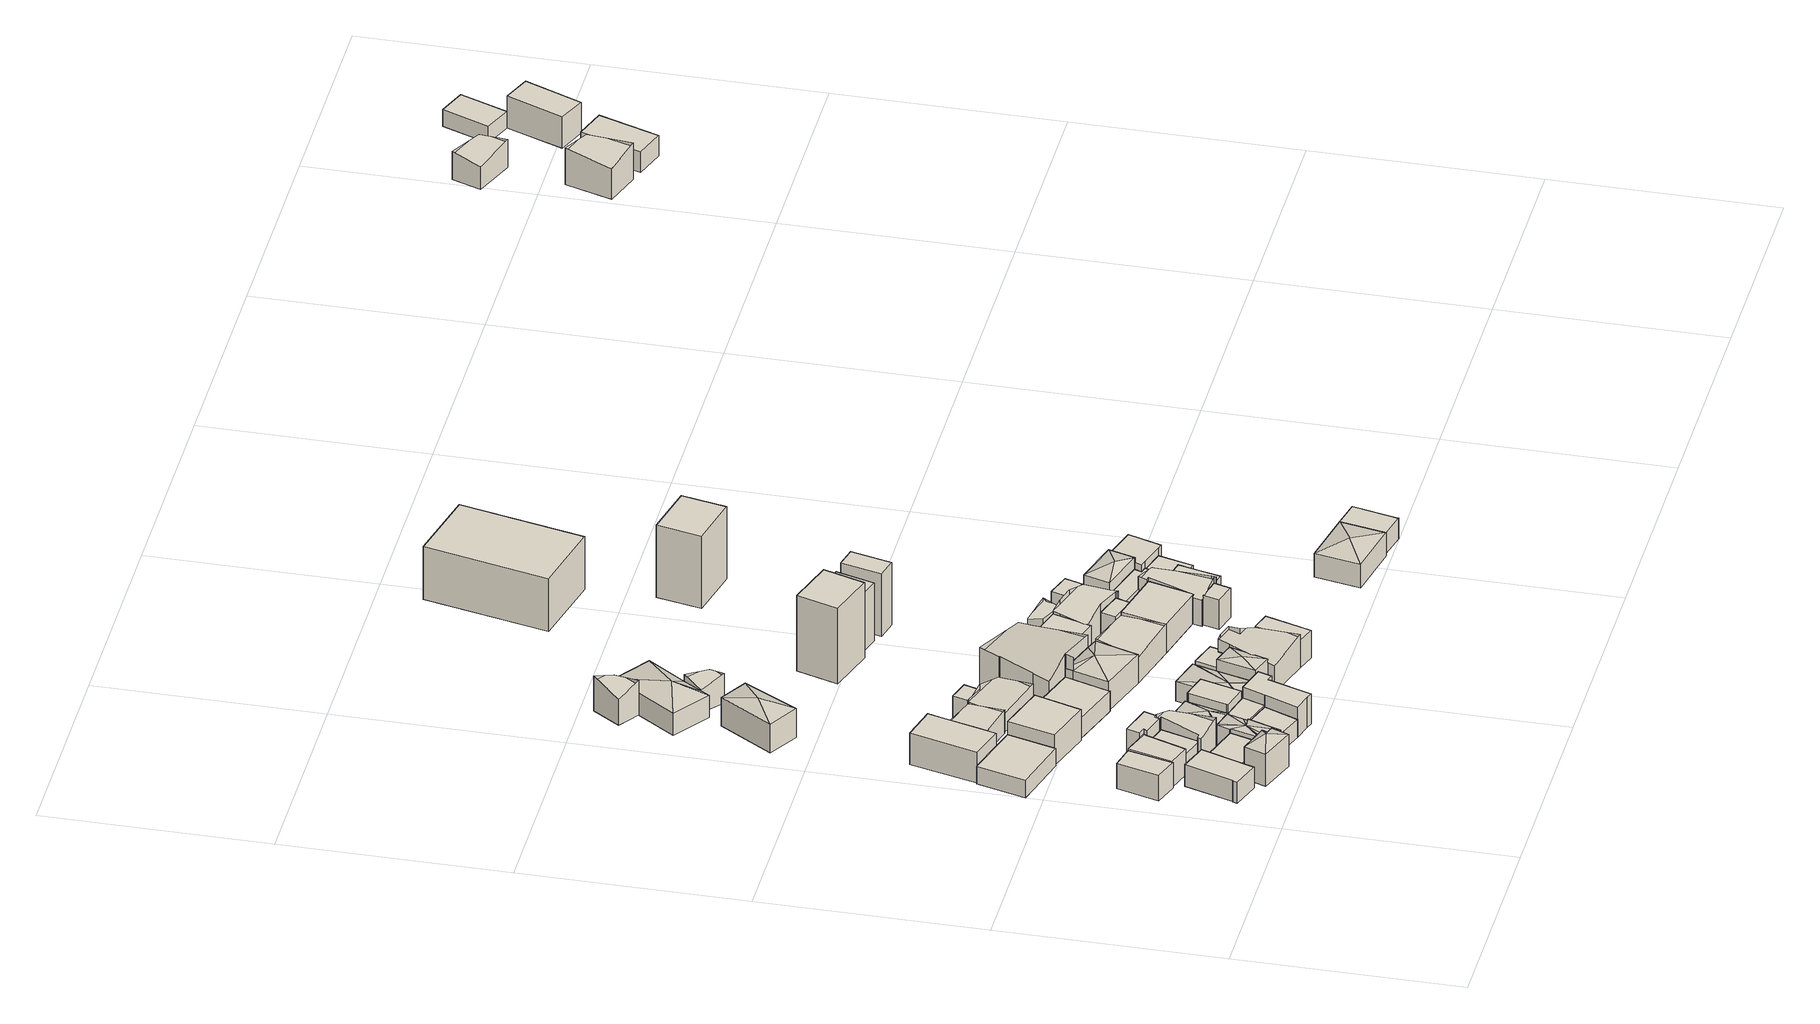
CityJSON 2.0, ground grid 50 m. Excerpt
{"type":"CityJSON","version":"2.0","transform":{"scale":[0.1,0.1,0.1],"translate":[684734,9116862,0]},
"CityObjects":{
"building1":{"type":"Building","attributes":{"Building Type":"Residential","Roof Shape":"shed","Roof Material":"Concrete Aluminum Tile","Roof Material Code":"2","Roof Direction":"northwest","Building Height":5.06,"Roof Slope":12.2,"Footprint Area":83.99,"Solar PV Capacity Low":10.52,"Solar PV Capacity High":13.81,"Solar Annual Energy Low":15164,"Solar Annual Energy High":19985,"Suitable PV Area":62.78},"geometry":[{"type":"MultiSurface","lod":"2.2","boundaries":[[[0,1,2,3,4,5,6,7]],[[7,6,8,9]],[[6,5,10,8]],[[5,4,11,10]],[[4,3,12,11]],[[3,2,13,12]],[[2,1,14,13]],[[1,0,15,14]],[[0,7,9,15]],[[9,8,10,11,12,13,14,15]]]}]},
"building2":{"type":"Building","attributes":{"Building Type":"Residential","Roof Shape":"flat","Roof Material":"Concrete Aluminum Tile","Roof Material Code":"2","Roof Direction":"northwest","Building Height":6.24,"Roof Slope":5,"Footprint Area":55.38,"Solar PV Capacity Low":6.93,"Solar PV Capacity High":9.11,"Solar Annual Energy Low":9998,"Solar Annual Energy High":13176,"Suitable PV Area":41.39},"geometry":[{"type":"MultiSurface","lod":"2.2","boundaries":[[[16,17,18,19,20]],[[20,19,21,22]],[[19,18,23,21]],[[18,17,24,23]],[[17,16,25,24]],[[16,20,22,25]],[[22,21,23,24,25]]]}]},
"building3":{"type":"Building","attributes":{"Building Type":"Residential","Roof Shape":"hip","Roof Material":"Concrete Glazed Tile","Roof Material Code":"1","Roof Direction":"northwest","Building Height":7.81,"Roof Slope":25.2,"Footprint Area":46.07,"Solar PV Capacity Low":5.77,"Solar PV Capacity High":7.58,"Solar Annual Energy Low":8318,"Solar Annual Energy High":10962,"Suitable PV Area":34.44},"geometry":[{"type":"MultiSurface","lod":"2.2","boundaries":[[[26,27,28,29,30,31,32]],[[32,31,33,34]],[[31,30,35,33]],[[30,29,36,35]],[[29,28,37,36]],[[28,27,38,37]],[[27,26,39,38]],[[26,32,34,39]],[[34,33,40]],[[33,35,40]],[[35,36,40]],[[36,37,40]],[[37,38,40]],[[38,39,40]],[[39,34,40]]]}]},
"building4":{"type":"Building","attributes":{"Building Type":"Residential","Roof Shape":"shed","Roof Material":"Concrete Aluminum Tile","Roof Material Code":"2","Roof Direction":"northwest","Building Height":6.31,"Roof Slope":18.6,"Footprint Area":60.01,"Solar PV Capacity Low":7.51,"Solar PV Capacity High":9.87,"Solar Annual Energy Low":10834,"Solar Annual Energy High":14278,"Suitable PV Area":44.86},"geometry":[{"type":"MultiSurface","lod":"2.2","boundaries":[[[41,17,16,42,43,44,45]],[[45,44,46,47]],[[44,43,48,46]],[[43,42,49,48]],[[42,16,50,49]],[[16,17,51,50]],[[17,41,52,51]],[[41,45,47,52]],[[47,46,48,49,50,51,52]]]}]},
"building5":{"type":"Building","attributes":{"Building Type":"Residential","Roof Shape":"shed","Roof Material":"Concrete Glazed Tile","Roof Material Code":"1","Roof Direction":"northwest","Building Height":4.26,"Roof Slope":12.5,"Footprint Area":72.84,"Solar PV Capacity Low":9.12,"Solar PV Capacity High":11.98,"Solar Annual Energy Low":13151,"Solar Annual Energy High":17332,"Suitable PV Area":54.45},"geometry":[{"type":"MultiSurface","lod":"2.2","boundaries":[[[53,6,5,30,29,28,54,55,56]],[[56,55,57,58]],[[55,54,59,57]],[[54,28,60,59]],[[28,29,61,60]],[[29,30,62,61]],[[30,5,63,62]],[[5,6,64,63]],[[6,53,65,64]],[[53,56,58,65]],[[58,57,59,60,61,62,63,64,65]]]}]},
"building6":{"type":"Building","attributes":{"Building Type":"Residential","Roof Shape":"flat","Roof Material":"Concrete Glazed Tile","Roof Material Code":"1","Roof Direction":"northwest","Building Height":4.34,"Roof Slope":11.2,"Footprint Area":152.36,"Solar PV Capacity Low":19.08,"Solar PV Capacity High":25.05,"Solar Annual Energy Low":27507,"Solar Annual Energy High":36252,"Suitable PV Area":113.89},"geometry":[{"type":"MultiSurface","lod":"2.2","boundaries":[[[66,67,68,69,70,71,72]],[[72,71,73,74]],[[71,70,75,73]],[[70,69,76,75]],[[69,68,77,76]],[[68,67,78,77]],[[67,66,79,78]],[[66,72,74,79]],[[74,73,75,76,77,78,79]]]}]},
"building7":{"type":"Building","attributes":{"Building Type":"Residential","Roof Shape":"flat","Roof Material":"Concrete Aluminum Tile","Roof Material Code":"2","Roof Direction":"northwest","Building Height":4.61,"Roof Slope":5.8,"Footprint Area":54.02,"Solar PV Capacity Low":6.76,"Solar PV Capacity High":8.88,"Solar Annual Energy Low":9752,"Solar Annual Energy High":12853,"Suitable PV Area":40.38},"geometry":[{"type":"MultiSurface","lod":"2.2","boundaries":[[[80,44,43,81,82,83]],[[83,82,84,85]],[[82,81,86,84]],[[81,43,87,86]],[[43,44,88,87]],[[44,80,89,88]],[[80,83,85,89]],[[85,84,86,87,88,89]]]}]},
"building8":{"type":"Building","attributes":{"Building Type":"Residential","Roof Shape":"shed","Roof Material":"Concrete Glazed Tile","Roof Material Code":"1","Roof Direction":"northwest","Building Height":7.44,"Roof Slope":14.6,"Footprint Area":128.84,"Solar PV Capacity Low":16.13,"Solar PV Capacity High":21.19,"Solar Annual Energy Low":23261,"Solar Annual Energy High":30656,"Suitable PV Area":96.31},"geometry":[{"type":"MultiSurface","lod":"2.2","boundaries":[[[90,71,70,91,92,93]],[[93,92,94,95]],[[92,91,96,94]],[[91,70,97,96]],[[70,71,98,97]],[[71,90,99,98]],[[90,93,95,99]],[[95,94,96,97,98,99]]]}]},
"building9":{"type":"Building","attributes":{"Building Type":"Residential","Roof Shape":"shed","Roof Material":"Concrete Glazed Tile","Roof Material Code":"1","Roof Direction":"northwest","Building Height":7.72,"Roof Slope":12.5,"Footprint Area":27.36,"Solar PV Capacity Low":3.43,"Solar PV Capacity High":4.5,"Solar Annual Energy Low":4940,"Solar Annual Energy High":6511,"Suitable PV Area":20.45},"geometry":[{"type":"MultiSurface","lod":"2.2","boundaries":[[[100,41,45,44,80,101,102,103]],[[103,102,104,105]],[[102,101,106,104]],[[101,80,107,106]],[[80,44,108,107]],[[44,45,109,108]],[[45,41,110,109]],[[41,100,111,110]],[[100,103,105,111]],[[105,104,106,107,108,109,110,111]]]}]},
"building10":{"type":"Building","attributes":{"Building Type":"Residential","Roof Shape":"hip","Roof Material":"Concrete Aluminum Tile","Roof Material Code":"2","Roof Direction":"northwest","Building Height":5.38,"Roof Slope":22.2,"Footprint Area":60.07,"Solar PV Capacity Low":7.52,"Solar PV Capacity High":9.88,"Solar Annual Energy Low":10846,"Solar Annual Energy High":14294,"Suitable PV Area":44.9},"geometry":[{"type":"MultiSurface","lod":"2.2","boundaries":[[[53,55,54,28,27,26,112,113,114,115,116,117,118]],[[118,117,119,120]],[[117,116,121,119]],[[116,115,122,121]],[[115,114,123,122]],[[114,113,124,123]],[[113,112,125,124]],[[112,26,126,125]],[[26,27,127,126]],[[27,28,128,127]],[[28,54,129,128]],[[54,55,130,129]],[[55,53,131,130]],[[53,118,120,131]],[[120,119,132]],[[119,121,132]],[[121,122,132]],[[122,123,132]],[[123,124,132]],[[124,125,132]],[[125,126,132]],[[126,127,132]],[[127,128,132]],[[128,129,132]],[[129,130,132]],[[130,131,132]],[[131,120,132]]]}]},
"building11":{"type":"Building","attributes":{"Building Type":"Residential","Roof Shape":"gable","Roof Material":"Concrete Aluminum Tile","Roof Material Code":"2","Roof Direction":"northwest","Building Height":5.77,"Roof Slope":32.2,"Footprint Area":61.42,"Solar PV Capacity Low":7.69,"Solar PV Capacity High":10.1,"Solar Annual Energy Low":11089,"Solar Annual Energy High":14614,"Suitable PV Area":45.91},"geometry":[{"type":"MultiSurface","lod":"2.2","boundaries":[[[102,101,80,83,82,81,133,134,135,136,137]],[[137,136,138,139]],[[136,135,140,138]],[[135,134,141,140]],[[134,133,142,141]],[[133,81,143,142]],[[81,82,144,143]],[[82,83,145,144]],[[83,80,146,145]],[[80,101,147,146]],[[101,102,148,147]],[[102,137,139,148]],[[139,138,140,141,142,143,144,145,146,147,148]]]}]},
"building12":{"type":"Building","attributes":{"Building Type":"Residential","Roof Shape":"shed","Roof Material":"Concrete Glazed Tile","Roof Material Code":"1","Roof Direction":"northwest","Building Height":4.36,"Roof Slope":17.7,"Footprint Area":51.79,"Solar PV Capacity Low":6.49,"Solar PV Capacity High":8.52,"Solar Annual Energy Low":9351,"Solar Annual Energy High":12324,"Suitable PV Area":38.72},"geometry":[{"type":"MultiSurface","lod":"2.2","boundaries":[[[149,150,151,113,112]],[[112,113,152,153]],[[113,151,154,152]],[[151,150,155,154]],[[150,149,156,155]],[[149,112,153,156]],[[153,152,154,155,156]]]}]},
"building13":{"type":"Building","attributes":{"Building Type":"Residential","Roof Shape":"flat","Roof Material":"Concrete Glazed Tile","Roof Material Code":"1","Roof Direction":"northwest","Building Height":7.51,"Roof Slope":6.4,"Footprint Area":122.56,"Solar PV Capacity Low":15.35,"Solar PV Capacity High":20.16,"Solar Annual Energy Low":22128,"Solar Annual Energy High":29162,"Suitable PV Area":91.61},"geometry":[{"type":"MultiSurface","lod":"2.2","boundaries":[[[69,68,157,158,159]],[[159,158,160,161]],[[158,157,162,160]],[[157,68,163,162]],[[68,69,164,163]],[[69,159,161,164]],[[161,160,162,163,164]]]}]},
"building14":{"type":"Building","attributes":{"Building Type":"Residential","Roof Shape":"hip","Roof Material":"Concrete Aluminum Tile","Roof Material Code":"2","Roof Direction":"northwest","Building Height":5.07,"Roof Slope":24.1,"Footprint Area":58.63,"Solar PV Capacity Low":7.34,"Solar PV Capacity High":9.64,"Solar Annual Energy Low":10586,"Solar Annual Energy High":13951,"Suitable PV Area":43.83},"geometry":[{"type":"MultiSurface","lod":"2.2","boundaries":[[[136,135,118,117,116,165,166,167,168,169,170]],[[170,169,171,172]],[[169,168,173,171]],[[168,167,174,173]],[[167,166,175,174]],[[166,165,176,175]],[[165,116,177,176]],[[116,117,178,177]],[[117,118,179,178]],[[118,135,180,179]],[[135,136,181,180]],[[136,170,172,181]],[[172,171,182]],[[171,173,182]],[[173,174,182]],[[174,175,182]],[[175,176,182]],[[176,177,182]],[[177,178,182]],[[178,179,182]],[[179,180,182]],[[180,181,182]],[[181,172,182]]]}]},
"building15":{"type":"Building","attributes":{"Building Type":"Residential","Roof Shape":"shed","Roof Material":"Concrete Glazed Tile","Roof Material Code":"1","Roof Direction":"northwest","Building Height":4.87,"Roof Slope":13.3,"Footprint Area":36.98,"Solar PV Capacity Low":4.63,"Solar PV Capacity High":6.08,"Solar Annual Energy Low":6676,"Solar Annual Energy High":8798,"Suitable PV Area":27.64},"geometry":[{"type":"MultiSurface","lod":"2.2","boundaries":[[[183,184,185,166,165,116,115,114,113,186,151,187]],[[187,151,188,189]],[[151,186,190,188]],[[186,113,191,190]],[[113,114,192,191]],[[114,115,193,192]],[[115,116,194,193]],[[116,165,195,194]],[[165,166,196,195]],[[166,185,197,196]],[[185,184,198,197]],[[184,183,199,198]],[[183,187,189,199]],[[189,188,190,191,192,193,194,195,196,197,198,199]]]}]},
"building16":{"type":"Building","attributes":{"Building Type":"Residential","Roof Shape":"gable","Roof Material":"Concrete Glazed Tile","Roof Material Code":"1","Roof Direction":"northwest","Building Height":4.76,"Roof Slope":29.7,"Footprint Area":90.37,"Solar PV Capacity Low":11.32,"Solar PV Capacity High":14.86,"Solar Annual Energy Low":16316,"Solar Annual Energy High":21503,"Suitable PV Area":67.55},"geometry":[{"type":"MultiSurface","lod":"2.2","boundaries":[[[200,92,91,201,202,203]],[[203,202,204,205]],[[202,201,206,204]],[[201,91,207,206]],[[91,92,208,207]],[[92,200,209,208]],[[200,203,205,209]],[[205,204,206,207,208,209]]]}]},
"building17":{"type":"Building","attributes":{"Building Type":"Residential","Roof Shape":"shed","Roof Material":"Concrete Glazed Tile","Roof Material Code":"1","Roof Direction":"northwest","Building Height":7.34,"Roof Slope":14.5,"Footprint Area":77.55,"Solar PV Capacity Low":9.71,"Solar PV Capacity High":12.75,"Solar Annual Energy Low":14001,"Solar Annual Energy High":18452,"Suitable PV Area":57.97},"geometry":[{"type":"MultiSurface","lod":"2.2","boundaries":[[[210,183,187,151,150,211,212,213,214]],[[214,213,215,216]],[[213,212,217,215]],[[212,211,218,217]],[[211,150,219,218]],[[150,151,220,219]],[[151,187,221,220]],[[187,183,222,221]],[[183,210,223,222]],[[210,214,216,223]],[[216,215,217,218,219,220,221,222,223]]]}]},
"building18":{"type":"Building","attributes":{"Building Type":"Residential","Roof Shape":"shed","Roof Material":"Concrete Aluminum Tile","Roof Material Code":"2","Roof Direction":"northwest","Building Height":7.1,"Roof Slope":10.1,"Footprint Area":55.68,"Solar PV Capacity Low":6.97,"Solar PV Capacity High":9.16,"Solar Annual Energy Low":10053,"Solar Annual Energy High":13249,"Suitable PV Area":41.62},"geometry":[{"type":"MultiSurface","lod":"2.2","boundaries":[[[169,168,167,166,185,224]],[[224,185,225,226]],[[185,166,227,225]],[[166,167,228,227]],[[167,168,229,228]],[[168,169,230,229]],[[169,224,226,230]],[[226,225,227,228,229,230]]]}]},
"building19":{"type":"Building","attributes":{"Building Type":"Residential","Roof Shape":"hip","Roof Material":"Concrete Glazed Tile","Roof Material Code":"1","Roof Direction":"northwest","Building Height":6.97,"Roof Slope":26.7,"Footprint Area":107.83,"Solar PV Capacity Low":13.5,"Solar PV Capacity High":17.73,"Solar Annual Energy Low":19469,"Solar Annual Energy High":25658,"Suitable PV Area":80.61},"geometry":[{"type":"MultiSurface","lod":"2.2","boundaries":[[[231,232,233,234]],[[234,233,235,236]],[[233,232,237,235]],[[232,231,238,237]],[[231,234,236,238]],[[236,235,239]],[[235,237,239]],[[237,238,239]],[[238,236,239]]]}]},
"building20":{"type":"Building","attributes":{"Building Type":"Residential","Roof Shape":"flat","Roof Material":"Concrete Glazed Tile","Roof Material Code":"1","Roof Direction":"northwest","Building Height":4.9,"Roof Slope":14,"Footprint Area":130.88,"Solar PV Capacity Low":16.39,"Solar PV Capacity High":21.52,"Solar Annual Energy Low":23629,"Solar Annual Energy High":31141,"Suitable PV Area":97.83},"geometry":[{"type":"MultiSurface","lod":"2.2","boundaries":[[[240,159,158,241,242,243,244]],[[244,243,245,246]],[[243,242,247,245]],[[242,241,248,247]],[[241,158,249,248]],[[158,159,250,249]],[[159,240,251,250]],[[240,244,246,251]],[[246,245,247,248,249,250,251]]]}]},
"building21":{"type":"Building","attributes":{"Building Type":"Residential","Roof Shape":"flat","Roof Material":"Concrete Glazed Tile","Roof Material Code":"1","Roof Direction":"northwest","Building Height":5.75,"Roof Slope":5.5,"Footprint Area":17.28,"Solar PV Capacity Low":2.16,"Solar PV Capacity High":2.84,"Solar Annual Energy Low":3119,"Solar Annual Energy High":4111,"Suitable PV Area":12.92},"geometry":[{"type":"MultiSurface","lod":"2.2","boundaries":[[[252,200,203,253,254]],[[254,253,255,256]],[[253,203,257,255]],[[203,200,258,257]],[[200,252,259,258]],[[252,254,256,259]],[[256,255,257,258,259]]]}]},
"building22":{"type":"Building","attributes":{"Building Type":"Residential","Roof Shape":"gable","Roof Material":"Concrete Glazed Tile","Roof Material Code":"1","Roof Direction":"northwest","Building Height":4.44,"Roof Slope":29.1,"Footprint Area":97.07,"Solar PV Capacity Low":12.15,"Solar PV Capacity High":15.96,"Solar Annual Energy Low":17526,"Solar Annual Energy High":23098,"Suitable PV Area":72.56},"geometry":[{"type":"MultiSurface","lod":"2.2","boundaries":[[[260,253,203,202,261,262]],[[262,261,263,264]],[[261,202,265,263]],[[202,203,266,265]],[[203,253,267,266]],[[253,260,268,267]],[[260,262,264,268]],[[264,263,265,266,267,268]]]}]},
"building23":{"type":"Building","attributes":{"Building Type":"Residential","Roof Shape":"hip","Roof Material":"Concrete Glazed Tile","Roof Material Code":"1","Roof Direction":"northwest","Building Height":4.79,"Roof Slope":25.3,"Footprint Area":111.89,"Solar PV Capacity Low":14.01,"Solar PV Capacity High":18.4,"Solar Annual Energy Low":20201,"Solar Annual Energy High":26624,"Suitable PV Area":83.64},"geometry":[{"type":"MultiSurface","lod":"2.2","boundaries":[[[185,184,183,210,269,270,271,272,273]],[[273,272,274,275]],[[272,271,276,274]],[[271,270,277,276]],[[270,269,278,277]],[[269,210,279,278]],[[210,183,280,279]],[[183,184,281,280]],[[184,185,282,281]],[[185,273,275,282]],[[275,274,283]],[[274,276,283]],[[276,277,283]],[[277,278,283]],[[278,279,283]],[[279,280,283]],[[280,281,283]],[[281,282,283]],[[282,275,283]]]}]},
"building24":{"type":"Building","attributes":{"Building Type":"Residential","Roof Shape":"hip","Roof Material":"Concrete Glazed Tile","Roof Material Code":"1","Roof Direction":"northwest","Building Height":7.6,"Roof Slope":21,"Footprint Area":46.8,"Solar PV Capacity Low":5.86,"Solar PV Capacity High":7.7,"Solar Annual Energy Low":8450,"Solar Annual Energy High":11137,"Suitable PV Area":34.99},"geometry":[{"type":"MultiSurface","lod":"2.2","boundaries":[[[270,269,284,285]],[[285,284,286,287]],[[284,269,288,286]],[[269,270,289,288]],[[270,285,287,289]],[[287,286,290]],[[286,288,290]],[[288,289,290]],[[289,287,290]]]}]},
"building25":{"type":"Building","attributes":{"Building Type":"Residential","Roof Shape":"gable","Roof Material":"Concrete Glazed Tile","Roof Material Code":"1","Roof Direction":"northwest","Building Height":6.27,"Roof Slope":31,"Footprint Area":41.01,"Solar PV Capacity Low":5.13,"Solar PV Capacity High":6.74,"Solar Annual Energy Low":7404,"Solar Annual Energy High":9758,"Suitable PV Area":30.66},"geometry":[{"type":"MultiSurface","lod":"2.2","boundaries":[[[291,292,293,294]],[[294,293,295,296]],[[293,292,297,295]],[[292,291,298,297]],[[291,294,296,298]],[[296,295,297,298]]]}]},
"building26":{"type":"Building","attributes":{"Building Type":"Residential","Roof Shape":"hip","Roof Material":"Concrete Aluminum Tile","Roof Material Code":"2","Roof Direction":"northwest","Building Height":5.44,"Roof Slope":20,"Footprint Area":177.88,"Solar PV Capacity Low":22.27,"Solar PV Capacity High":29.25,"Solar Annual Energy Low":32115,"Solar Annual Energy High":42325,"Suitable PV Area":132.97},"geometry":[{"type":"MultiSurface","lod":"2.2","boundaries":[[[291,299,300,301,302,303]],[[303,302,304,305]],[[302,301,306,304]],[[301,300,307,306]],[[300,299,308,307]],[[299,291,309,308]],[[291,303,305,309]],[[305,304,310]],[[304,306,310]],[[306,307,310]],[[307,308,310]],[[308,309,310]],[[309,305,310]]]}]},
"building27":{"type":"Building","attributes":{"Building Type":"Residential","Roof Shape":"hip","Roof Material":"Concrete Glazed Tile","Roof Material Code":"1","Roof Direction":"northwest","Building Height":7.03,"Roof Slope":25.9,"Footprint Area":123.19,"Solar PV Capacity Low":15.42,"Solar PV Capacity High":20.26,"Solar Annual Energy Low":22242,"Solar Annual Energy High":29313,"Suitable PV Area":92.09},"geometry":[{"type":"MultiSurface","lod":"2.2","boundaries":[[[311,244,243,242,312,313]],[[313,312,314,315]],[[312,242,316,314]],[[242,243,317,316]],[[243,244,318,317]],[[244,311,319,318]],[[311,313,315,319]],[[315,314,320]],[[314,316,320]],[[316,317,320]],[[317,318,320]],[[318,319,320]],[[319,315,320]]]}]},
"building28":{"type":"Building","attributes":{"Building Type":"Residential","Roof Shape":"gable","Roof Material":"Concrete Glazed Tile","Roof Material Code":"1","Roof Direction":"northwest","Building Height":5.58,"Roof Slope":30.6,"Footprint Area":30.72,"Solar PV Capacity Low":3.85,"Solar PV Capacity High":5.05,"Solar Annual Energy Low":5546,"Solar Annual Energy High":7309,"Suitable PV Area":22.96},"geometry":[{"type":"MultiSurface","lod":"2.2","boundaries":[[[302,301,321,322]],[[322,321,323,324]],[[321,301,325,323]],[[301,302,326,325]],[[302,322,324,326]],[[324,323,325,326]]]}]},
"building29":{"type":"Building","attributes":{"Building Type":"Residential","Roof Shape":"shed","Roof Material":"Concrete Glazed Tile","Roof Material Code":"1","Roof Direction":"northwest","Building Height":5.51,"Roof Slope":14,"Footprint Area":29.23,"Solar PV Capacity Low":3.66,"Solar PV Capacity High":4.81,"Solar Annual Energy Low":5277,"Solar Annual Energy High":6955,"Suitable PV Area":21.85},"geometry":[{"type":"MultiSurface","lod":"2.2","boundaries":[[[271,270,285,327,328,329]],[[329,328,330,331]],[[328,327,332,330]],[[327,285,333,332]],[[285,270,334,333]],[[270,271,335,334]],[[271,329,331,335]],[[331,330,332,333,334,335]]]}]},
"building30":{"type":"Building","attributes":{"Building Type":"Residential","Roof Shape":"gable","Roof Material":"Concrete Glazed Tile","Roof Material Code":"1","Roof Direction":"northwest","Building Height":7.54,"Roof Slope":28.1,"Footprint Area":257.84,"Solar PV Capacity Low":32.28,"Solar PV Capacity High":42.4,"Solar Annual Energy Low":46552,"Solar Annual Energy High":61351,"Suitable PV Area":192.74},"geometry":[{"type":"MultiSurface","lod":"2.2","boundaries":[[[336,260,262,261,240,244,243,244,311,337,338,339]],[[339,338,340,341]],[[338,337,342,340]],[[337,311,343,342]],[[311,244,344,343]],[[244,243,345,344]],[[244,240,346,344]],[[240,261,347,346]],[[261,348,347]],[[261,262,349,348]],[[262,260,350,349]],[[260,336,351,350]],[[336,339,341,351]],[[341,340,342,343,344,345,344,346,347,348,349,350,351]]]}]},
"building31":{"type":"Building","attributes":{"Building Type":"Residential","Roof Shape":"gable","Roof Material":"Concrete Aluminum Tile","Roof Material Code":"2","Roof Direction":"northwest","Building Height":6.4,"Roof Slope":32.2,"Footprint Area":125.36,"Solar PV Capacity Low":15.7,"Solar PV Capacity High":20.62,"Solar Annual Energy Low":22633,"Solar Annual Energy High":29828,"Suitable PV Area":93.71},"geometry":[{"type":"MultiSurface","lod":"2.2","boundaries":[[[352,353,328,327,285,284,354,355,356]],[[356,355,357,358]],[[355,354,359,357]],[[354,284,360,359]],[[284,285,361,360]],[[285,327,362,361]],[[327,328,363,362]],[[328,353,364,363]],[[353,352,365,364]],[[352,356,358,365]],[[358,357,359,360,361,362,363,364,365]]]}]},
"building32":{"type":"Building","attributes":{"Building Type":"Residential","Roof Shape":"gable","Roof Material":"Concrete Glazed Tile","Roof Material Code":"1","Roof Direction":"northwest","Building Height":6.27,"Roof Slope":25.2,"Footprint Area":125.28,"Solar PV Capacity Low":15.69,"Solar PV Capacity High":20.6,"Solar Annual Energy Low":22619,"Solar Annual Energy High":29810,"Suitable PV Area":93.65},"geometry":[{"type":"MultiSurface","lod":"2.2","boundaries":[[[366,313,312,367]],[[367,312,368,369]],[[312,313,370,368]],[[313,366,371,370]],[[366,367,369,371]],[[369,368,370,371]]]}]},
"building33":{"type":"Building","attributes":{"Building Type":"Residential","Roof Shape":"flat","Roof Material":"Concrete Glazed Tile","Roof Material Code":"1","Roof Direction":"northwest","Building Height":6.68,"Roof Slope":12.2,"Footprint Area":47.15,"Solar PV Capacity Low":5.9,"Solar PV Capacity High":7.75,"Solar Annual Energy Low":8512,"Solar Annual Energy High":11218,"Suitable PV Area":35.24},"geometry":[{"type":"MultiSurface","lod":"2.2","boundaries":[[[372,356,355,373]],[[373,355,374,375]],[[355,356,376,374]],[[356,372,377,376]],[[372,373,375,377]],[[375,374,376,377]]]}]},
"building34":{"type":"Building","attributes":{"Building Type":"Office Building","Roof Shape":"flat","Roof Material":"Concrete Aluminum Tile","Roof Material Code":"2","Roof Direction":"northwest","Building Height":18.41,"Roof Slope":12.8,"Footprint Area":109.41,"Solar PV Capacity Low":14.75,"Solar PV Capacity High":19.38,"Solar Annual Energy Low":21273,"Solar Annual Energy High":28036,"Suitable PV Area":88.08},"geometry":[{"type":"MultiSurface","lod":"2.2","boundaries":[[[378,379,380,381]],[[381,380,382,383]],[[380,379,384,382]],[[379,378,385,384]],[[378,381,383,385]],[[383,382,384,385]]]}]},
"building35":{"type":"Building","attributes":{"Building Type":"Residential","Roof Shape":"flat","Roof Material":"Concrete Glazed Tile","Roof Material Code":"1","Roof Direction":"northwest","Building Height":5.94,"Roof Slope":14.5,"Footprint Area":78.45,"Solar PV Capacity Low":9.82,"Solar PV Capacity High":12.9,"Solar Annual Energy Low":14164,"Solar Annual Energy High":18667,"Suitable PV Area":58.64},"geometry":[{"type":"MultiSurface","lod":"2.2","boundaries":[[[386,338,337,387,388,389,390]],[[390,389,391,392]],[[389,388,393,391]],[[388,387,394,393]],[[387,337,395,394]],[[337,338,396,395]],[[338,386,397,396]],[[386,390,392,397]],[[392,391,393,394,395,396,397]]]}]},
"building36":{"type":"Building","attributes":{"Building Type":"Residential","Roof Shape":"gable","Roof Material":"Concrete Glazed Tile","Roof Material Code":"1","Roof Direction":"northwest","Building Height":5.94,"Roof Slope":31.8,"Footprint Area":26.41,"Solar PV Capacity Low":3.31,"Solar PV Capacity High":4.34,"Solar Annual Energy Low":4769,"Solar Annual Energy High":6285,"Suitable PV Area":19.74},"geometry":[{"type":"MultiSurface","lod":"2.2","boundaries":[[[398,386,390,399,400]],[[400,399,401,402]],[[399,390,403,401]],[[390,386,404,403]],[[386,398,405,404]],[[398,400,402,405]],[[402,401,403,404,405]]]}]},
"building37":{"type":"Building","attributes":{"Building Type":"Residential","Roof Shape":"shed","Roof Material":"Concrete Glazed Tile","Roof Material Code":"1","Roof Direction":"northwest","Building Height":6.92,"Roof Slope":14,"Footprint Area":131.96,"Solar PV Capacity Low":16.52,"Solar PV Capacity High":21.7,"Solar Annual Energy Low":23824,"Solar Annual Energy High":31398,"Suitable PV Area":98.64},"geometry":[{"type":"MultiSurface","lod":"2.2","boundaries":[[[406,407,366,367,408,409]],[[409,408,410,411]],[[408,367,412,410]],[[367,366,413,412]],[[366,407,414,413]],[[407,406,415,414]],[[406,409,411,415]],[[411,410,412,413,414,415]]]}]},
"building38":{"type":"Building","attributes":{"Building Type":"Residential","Roof Shape":"flat","Roof Material":"Concrete Glazed Tile","Roof Material Code":"1","Roof Direction":"northwest","Building Height":5.6,"Roof Slope":7.7,"Footprint Area":21.67,"Solar PV Capacity Low":2.71,"Solar PV Capacity High":3.56,"Solar Annual Energy Low":3913,"Solar Annual Energy High":5157,"Suitable PV Area":16.2},"geometry":[{"type":"MultiSurface","lod":"2.2","boundaries":[[[416,417,418,419]],[[419,418,420,421]],[[418,417,422,420]],[[417,416,423,422]],[[416,419,421,423]],[[421,420,422,423]]]}]},
"building39":{"type":"Building","attributes":{"Building Type":"Office Building","Roof Shape":"flat","Roof Material":"Concrete Aluminum Tile","Roof Material Code":"2","Roof Direction":"northwest","Building Height":14.19,"Roof Slope":12.5,"Footprint Area":38.97,"Solar PV Capacity Low":5.25,"Solar PV Capacity High":6.9,"Solar Annual Energy Low":7577,"Solar Annual Energy High":9985,"Suitable PV Area":31.37},"geometry":[{"type":"MultiSurface","lod":"2.2","boundaries":[[[424,425,426,427]],[[427,426,428,429]],[[426,425,430,428]],[[425,424,431,430]],[[424,427,429,431]],[[429,428,430,431]]]}]},
"building40":{"type":"Building","attributes":{"Building Type":"Residential","Roof Shape":"gable","Roof Material":"Concrete Glazed Tile","Roof Material Code":"1","Roof Direction":"northwest","Building Height":5.71,"Roof Slope":27.6,"Footprint Area":104.79,"Solar PV Capacity Low":13.12,"Solar PV Capacity High":17.23,"Solar Annual Energy Low":18919,"Solar Annual Energy High":24933,"Suitable PV Area":78.33},"geometry":[{"type":"MultiSurface","lod":"2.2","boundaries":[[[432,433,434,435,399,390,389,388,417,416,436,437]],[[437,436,438,439]],[[436,416,440,438]],[[416,417,441,440]],[[417,388,442,441]],[[388,389,443,442]],[[389,390,444,443]],[[390,399,445,444]],[[399,435,446,445]],[[435,434,447,446]],[[434,433,448,447]],[[433,432,449,448]],[[432,437,439,449]],[[439,438,440,441,442,443,444,445,446,447,448,449]]]}]},
"building41":{"type":"Building","attributes":{"Building Type":"Residential","Roof Shape":"shed","Roof Material":"Concrete Glazed Tile","Roof Material Code":"1","Roof Direction":"northwest","Building Height":7.14,"Roof Slope":10.6,"Footprint Area":19.5,"Solar PV Capacity Low":2.44,"Solar PV Capacity High":3.21,"Solar Annual Energy Low":3521,"Solar Annual Energy High":4640,"Suitable PV Area":14.58},"geometry":[{"type":"MultiSurface","lod":"2.2","boundaries":[[[450,451,452,453]],[[453,452,454,455]],[[452,451,456,454]],[[451,450,457,456]],[[450,453,455,457]],[[455,454,456,457]]]}]},
"building42":{"type":"Building","attributes":{"Building Type":"Office Building","Roof Shape":"flat","Roof Material":"Concrete Aluminum Tile","Roof Material Code":"2","Roof Direction":"northwest","Building Height":15.26,"Roof Slope":7.8,"Footprint Area":44.45,"Solar PV Capacity Low":5.99,"Solar PV Capacity High":7.87,"Solar Annual Energy Low":8643,"Solar Annual Energy High":11391,"Suitable PV Area":35.78},"geometry":[{"type":"MultiSurface","lod":"2.2","boundaries":[[[458,459,460,461]],[[461,460,462,463]],[[460,459,464,462]],[[459,458,465,464]],[[458,461,463,465]],[[463,462,464,465]]]}]},
"building43":{"type":"Building","attributes":{"Building Type":"Residential","Roof Shape":"gable","Roof Material":"Concrete Glazed Tile","Roof Material Code":"1","Roof Direction":"northwest","Building Height":6.28,"Roof Slope":31.3,"Footprint Area":91.33,"Solar PV Capacity Low":11.44,"Solar PV Capacity High":15.02,"Solar Annual Energy Low":16489,"Solar Annual Energy High":21732,"Suitable PV Area":68.27},"geometry":[{"type":"MultiSurface","lod":"2.2","boundaries":[[[466,467,407,406,409,408,468,451,450,469,470,471,472,473]],[[473,472,474,475]],[[472,471,476,474]],[[471,470,477,476]],[[470,469,478,477]],[[469,450,479,478]],[[450,451,480,479]],[[451,468,481,480]],[[468,408,482,481]],[[408,409,483,482]],[[409,406,484,483]],[[406,407,485,484]],[[407,467,486,485]],[[467,466,487,486]],[[466,473,475,487]],[[475,474,476,477,478,479,480,481,482,483,484,485,486,487]]]}]},
"building44":{"type":"Building","attributes":{"Building Type":"Residential","Roof Shape":"flat","Roof Material":"Concrete Glazed Tile","Roof Material Code":"1","Roof Direction":"northwest","Building Height":6.21,"Roof Slope":13.7,"Footprint Area":23.33,"Solar PV Capacity Low":2.92,"Solar PV Capacity High":3.84,"Solar Annual Energy Low":4212,"Solar Annual Energy High":5551,"Suitable PV Area":17.44},"geometry":[{"type":"MultiSurface","lod":"2.2","boundaries":[[[488,435,434,489]],[[489,434,490,491]],[[434,435,492,490]],[[435,488,493,492]],[[488,489,491,493]],[[491,490,492,493]]]}]},
"building45":{"type":"Building","attributes":{"Building Type":"Residential","Roof Shape":"shed","Roof Material":"Concrete Glazed Tile","Roof Material Code":"1","Roof Direction":"northwest","Building Height":5.03,"Roof Slope":15.7,"Footprint Area":46.98,"Solar PV Capacity Low":5.88,"Solar PV Capacity High":7.73,"Solar Annual Energy Low":8482,"Solar Annual Energy High":11179,"Suitable PV Area":35.12},"geometry":[{"type":"MultiSurface","lod":"2.2","boundaries":[[[467,466,473,472,494,495,496,497,432,437,436,498]],[[498,436,499,500]],[[436,437,501,499]],[[437,432,502,501]],[[432,497,503,502]],[[497,496,504,503]],[[496,495,505,504]],[[495,494,506,505]],[[494,472,507,506]],[[472,473,508,507]],[[473,466,509,508]],[[466,467,510,509]],[[467,498,500,510]],[[500,499,501,502,503,504,505,506,507,508,509,510]]]}]},
"building46":{"type":"Building","attributes":{"Building Type":"Residential","Roof Shape":"shed","Roof Material":"Concrete Glazed Tile","Roof Material Code":"1","Roof Direction":"northwest","Building Height":5.1,"Roof Slope":16.2,"Footprint Area":46.25,"Solar PV Capacity Low":5.79,"Solar PV Capacity High":7.61,"Solar Annual Energy Low":8350,"Solar Annual Energy High":11005,"Suitable PV Area":34.57},"geometry":[{"type":"MultiSurface","lod":"2.2","boundaries":[[[471,470,511,512,513]],[[513,512,514,515]],[[512,511,516,514]],[[511,470,517,516]],[[470,471,518,517]],[[471,513,515,518]],[[515,514,516,517,518]]]}]},
"building47":{"type":"Building","attributes":{"Building Type":"Residential","Roof Shape":"hip","Roof Material":"Concrete Glazed Tile","Roof Material Code":"1","Roof Direction":"northwest","Building Height":7.98,"Roof Slope":29.6,"Footprint Area":65.96,"Solar PV Capacity Low":8.26,"Solar PV Capacity High":10.85,"Solar Annual Energy Low":11909,"Solar Annual Energy High":15695,"Suitable PV Area":49.3},"geometry":[{"type":"MultiSurface","lod":"2.2","boundaries":[[[519,433,432,497,520]],[[520,497,521,522]],[[497,432,523,521]],[[432,433,524,523]],[[433,519,525,524]],[[519,520,522,525]],[[522,521,526]],[[521,523,526]],[[523,524,526]],[[524,525,526]],[[525,522,526]]]}]},
"building48":{"type":"Building","attributes":{"Building Type":"Residential","Roof Shape":"flat","Roof Material":"Concrete Glazed Tile","Roof Material Code":"1","Roof Direction":"northwest","Building Height":4.77,"Roof Slope":12.7,"Footprint Area":39.81,"Solar PV Capacity Low":4.98,"Solar PV Capacity High":6.55,"Solar Annual Energy Low":7187,"Solar Annual Energy High":9472,"Suitable PV Area":29.76},"geometry":[{"type":"MultiSurface","lod":"2.2","boundaries":[[[527,495,494,472,471,513,512,528]],[[528,512,529,530]],[[512,513,531,529]],[[513,471,532,531]],[[471,472,533,532]],[[472,494,534,533]],[[494,495,535,534]],[[495,527,536,535]],[[527,528,530,536]],[[530,529,531,532,533,534,535,536]]]}]},
"building49":{"type":"Building","attributes":{"Building Type":"Residential","Roof Shape":"shed","Roof Material":"Concrete Glazed Tile","Roof Material Code":"1","Roof Direction":"northwest","Building Height":6.65,"Roof Slope":19.7,"Footprint Area":65.16,"Solar PV Capacity Low":8.16,"Solar PV Capacity High":10.72,"Solar Annual Energy Low":11764,"Solar Annual Energy High":15504,"Suitable PV Area":48.71},"geometry":[{"type":"MultiSurface","lod":"2.2","boundaries":[[[537,519,520,497,496,495,527,538]],[[538,527,539,540]],[[527,495,541,539]],[[495,496,542,541]],[[496,497,543,542]],[[497,520,544,543]],[[520,519,545,544]],[[519,537,546,545]],[[537,538,540,546]],[[540,539,541,542,543,544,545,546]]]}]},
"building50":{"type":"Building","attributes":{"Building Type":"Residential","Roof Shape":"hip","Roof Material":"Concrete Glazed Tile","Roof Material Code":"1","Roof Direction":"northwest","Building Height":5.72,"Roof Slope":28.9,"Footprint Area":135.84,"Solar PV Capacity Low":17.01,"Solar PV Capacity High":22.34,"Solar Annual Energy Low":24525,"Solar Annual Energy High":32322,"Suitable PV Area":101.54},"geometry":[{"type":"MultiSurface","lod":"2.2","boundaries":[[[547,548,549,550]],[[550,549,551,552]],[[549,548,553,551]],[[548,547,554,553]],[[547,550,552,554]],[[552,551,555]],[[551,553,555]],[[553,554,555]],[[554,552,555]]]}]},
"building51":{"type":"Building","attributes":{"Building Type":"Office Building","Roof Shape":"flat","Roof Material":"Concrete Aluminum Tile","Roof Material Code":"2","Roof Direction":"northwest","Building Height":17.63,"Roof Slope":11.7,"Footprint Area":125.7,"Solar PV Capacity Low":16.95,"Solar PV Capacity High":22.26,"Solar Annual Energy Low":24440,"Solar Annual Energy High":32210,"Suitable PV Area":101.19},"geometry":[{"type":"MultiSurface","lod":"2.2","boundaries":[[[556,557,558,559]],[[559,558,560,561]],[[558,557,562,560]],[[557,556,563,562]],[[556,559,561,563]],[[561,560,562,563]]]}]},
"building52":{"type":"Building","attributes":{"Building Type":"Office Building","Roof Shape":"flat","Roof Material":"Concrete Glazed Tile","Roof Material Code":"1","Roof Direction":"northwest","Building Height":12.92,"Roof Slope":15,"Footprint Area":495.99,"Solar PV Capacity Low":66.88,"Solar PV Capacity High":87.84,"Solar Annual Energy Low":96436,"Solar Annual Energy High":127095,"Suitable PV Area":399.27},"geometry":[{"type":"MultiSurface","lod":"2.2","boundaries":[[[564,565,566,567]],[[567,566,568,569]],[[566,565,570,568]],[[565,564,571,570]],[[564,567,569,571]],[[569,568,570,571]]]}]},
"building53":{"type":"Building","attributes":{"Building Type":"Residential","Roof Shape":"flat","Roof Material":"Concrete Glazed Tile","Roof Material Code":"1","Roof Direction":"northwest","Building Height":5.13,"Roof Slope":13.7,"Footprint Area":65.28,"Solar PV Capacity Low":8.17,"Solar PV Capacity High":10.74,"Solar Annual Energy Low":11786,"Solar Annual Energy High":15533,"Suitable PV Area":48.8},"geometry":[{"type":"MultiSurface","lod":"2.2","boundaries":[[[572,573,574,575,576]],[[576,575,577,578]],[[575,574,579,577]],[[574,573,580,579]],[[573,572,581,580]],[[572,576,578,581]],[[578,577,579,580,581]]]}]},
"building54":{"type":"Building","attributes":{"Building Type":"Residential","Roof Shape":"gable","Roof Material":"Concrete Glazed Tile","Roof Material Code":"1","Roof Direction":"northwest","Building Height":7.35,"Roof Slope":26.1,"Footprint Area":95.65,"Solar PV Capacity Low":11.98,"Solar PV Capacity High":15.73,"Solar Annual Energy Low":17270,"Solar Annual Energy High":22760,"Suitable PV Area":71.5},"geometry":[{"type":"MultiSurface","lod":"2.2","boundaries":[[[582,583,584,585]],[[585,584,586,587]],[[584,583,588,586]],[[583,582,589,588]],[[582,585,587,589]],[[587,586,588,589]]]}]},
"building55":{"type":"Building","attributes":{"Building Type":"Residential","Roof Shape":"gable","Roof Material":"Concrete Glazed Tile","Roof Material Code":"1","Roof Direction":"northwest","Building Height":5.51,"Roof Slope":34.4,"Footprint Area":69.64,"Solar PV Capacity Low":8.72,"Solar PV Capacity High":11.45,"Solar Annual Energy Low":12573,"Solar Annual Energy High":16571,"Suitable PV Area":52.06},"geometry":[{"type":"MultiSurface","lod":"2.2","boundaries":[[[590,591,592,593]],[[593,592,594,595]],[[592,591,596,594]],[[591,590,597,596]],[[590,593,595,597]],[[595,594,596,597]]]}]},
"building56":{"type":"Building","attributes":{"Building Type":"Residential","Roof Shape":"shed","Roof Material":"Concrete Glazed Tile","Roof Material Code":"1","Roof Direction":"northwest","Building Height":4.95,"Roof Slope":18.1,"Footprint Area":103.78,"Solar PV Capacity Low":12.99,"Solar PV Capacity High":17.07,"Solar Annual Energy Low":18736,"Solar Annual Energy High":24692,"Suitable PV Area":77.57},"geometry":[{"type":"MultiSurface","lod":"2.2","boundaries":[[[598,599,600,601]],[[601,600,602,603]],[[600,599,604,602]],[[599,598,605,604]],[[598,601,603,605]],[[603,602,604,605]]]}]},
"building57":{"type":"Building","attributes":{"Building Type":"Residential","Roof Shape":"shed","Roof Material":"Concrete Glazed Tile","Roof Material Code":"1","Roof Direction":"northwest","Building Height":7.51,"Roof Slope":18.7,"Footprint Area":93.82,"Solar PV Capacity Low":11.75,"Solar PV Capacity High":15.43,"Solar Annual Energy Low":16938,"Solar Annual Energy High":22323,"Suitable PV Area":70.13},"geometry":[{"type":"MultiSurface","lod":"2.2","boundaries":[[[606,607,608,609]],[[609,608,610,611]],[[608,607,612,610]],[[607,606,613,612]],[[606,609,611,613]],[[611,610,612,613]]]}]},
"building58":{"type":"Building","attributes":{"Building Type":"Residential","Roof Shape":"flat","Roof Material":"Concrete Aluminum Tile","Roof Material Code":"2","Roof Direction":"northwest","Building Height":4.06,"Roof Slope":11.8,"Footprint Area":76.75,"Solar PV Capacity Low":9.61,"Solar PV Capacity High":12.62,"Solar Annual Energy Low":13856,"Solar Annual Energy High":18261,"Suitable PV Area":57.37},"geometry":[{"type":"MultiSurface","lod":"2.2","boundaries":[[[614,615,607,616]],[[616,607,617,618]],[[607,615,619,617]],[[615,614,620,619]],[[614,616,618,620]],[[618,617,619,620]]]}]}
},
"vertices":[
[116,229,0],[81,121,0],[80,121,0],[76,110,0],[140,89,0],[151,121,0],[175,194,0],[180,208,0],[175,194,52],[180,208,52],[151,121,51],[140,89,51],[76,110,51],[80,121,51],[81,121,51],[116,229,53],
[105,253,0],[129,351,0],[77,363,0],[50,269,0],[104,251,0],[50,269,62],[104,251,62],[77,363,62],[129,351,62],[105,253,62],
[250,76,0],[234,81,0],[239,94,0],[238,95,0],[169,116,0],[151,67,0],[235,37,0],[151,67,78],[235,37,78],[169,116,78],[238,95,78],[239,94,78],[234,81,78],[250,76,78],[217,81,85],
[174,336,0],[158,236,0],[159,239,0],[187,324,0],[190,331,0],[187,324,65],[190,331,66],[159,239,63],[158,236,63],[105,253,64],[129,351,66],[174,336,66],
[263,167,0],[244,93,0],[265,166,0],[266,166,0],[265,166,44],[266,166,44],[244,93,43],[239,94,43],[238,95,43],[169,116,43],[151,121,43],[175,194,45],[263,167,44],
[3,538,0],[133,503,0],[134,506,0],[163,611,0],[116,624,0],[36,646,0],[33,647,0],[36,646,43],[33,647,43],[116,624,43],[163,611,43],[134,506,43],[133,503,43],[3,538,43],
[238,309,0],[212,223,0],[218,221,0],[244,307,0],[218,221,46],[244,307,46],[212,223,46],[159,239,46],[187,324,46],[238,309,46],
[74,796,0],[125,660,0],[145,740,0],[154,776,0],[145,740,76],[154,776,77],[125,660,75],[116,624,74],[36,646,75],[74,796,77],
[183,366,0],[241,320,0],[247,318,0],[255,345,0],[247,318,77],[255,345,78],[241,320,77],[238,309,77],[187,324,77],[190,331,78],[174,336,78],[183,366,78],
[284,65,0],[309,139,0],[305,140,0],[308,149,0],[319,185,0],[277,196,0],[273,197,0],[277,196,54],[273,197,54],[319,185,54],[308,149,54],[305,140,54],[309,139,54],[284,65,54],[250,76,54],[234,81,54],[239,94,54],[244,93,54],[265,166,54],[263,167,54],[275,135,61],
[209,215,0],[268,197,0],[268,199,0],[298,295,0],[300,302,0],[298,295,59],[300,302,58],[268,199,76],[268,197,76],[209,215,58],[212,223,59],[218,221,62],[244,307,77],[238,309,74],[241,320,76],[247,318,79],
[294,61,0],[344,43,0],[373,118,0],[309,139,46],[284,65,44],[373,118,46],[344,43,44],[294,61,44],
[239,473,0],[240,477,0],[272,578,0],[240,477,75],[272,578,75],[239,473,75],[134,506,75],[163,611,75],
[326,183,0],[327,185,0],[327,188,0],[350,272,0],[351,276,0],[353,280,0],[351,276,51],[353,280,51],[350,272,51],[327,188,51],[327,185,51],[326,183,51],[319,185,51],[277,196,51],[273,197,51],[268,199,51],[298,295,51],[315,223,58],
[391,168,0],[384,169,0],[384,170,0],[312,138,0],[374,118,0],[373,118,49],[374,118,49],[312,138,49],[309,139,49],[305,140,49],[308,149,49],[319,185,50],[326,183,50],[327,185,50],[384,170,50],[384,169,50],[391,168,50],
[247,713,0],[230,632,0],[231,634,0],[251,712,0],[231,634,56],[251,712,48],[230,632,57],[125,660,48],[145,740,57],[247,713,49],
[455,150,0],[385,32,0],[401,27,0],[431,124,0],[446,120,0],[431,124,75],[446,120,75],[401,27,73],[385,32,73],[344,43,74],[373,118,75],[374,118,75],[391,168,76],[455,150,76],
[408,260,0],[384,170,71],[408,260,72],[327,185,71],[327,188,71],[350,272,72],[351,276,72],
[133,1204,0],[55,1084,0],[124,1045,0],[195,1168,0],[124,1045,70],[195,1168,70],[55,1084,70],[133,1204,70],[127,1125,83],
[328,560,0],[358,439,0],[359,442,0],[385,522,0],[391,540,0],[385,522,49],[391,540,49],[359,442,49],[358,439,49],[240,477,49],[272,578,49],[328,560,49],
[258,747,0],[293,698,0],[304,733,0],[293,698,58],[304,733,58],[251,712,58],[247,713,58],[258,747,58],
[367,673,0],[341,596,0],[368,672,0],[341,596,56],[368,672,44],[231,634,44],[251,712,53],[293,698,71],[367,673,45],
[457,156,0],[481,243,0],[495,291,0],[496,296,0],[425,316,0],[496,296,48],[425,316,48],[495,291,48],[481,243,48],[457,156,48],[455,150,48],[391,168,48],[384,169,48],[384,170,48],[427,206,58],
[505,141,0],[532,227,0],[505,141,76],[532,227,76],[457,156,76],[481,243,76],[494,192,82],
[178,1439,0],[132,1471,0],[90,1410,0],[136,1378,0],[90,1410,63],[136,1378,85],[132,1471,85],[178,1439,63],
[76,1292,0],[158,1235,0],[172,1255,0],[199,1296,0],[260,1383,0],[199,1296,54],[260,1383,54],[172,1255,54],[158,1235,54],[76,1292,54],[178,1439,54],[174,1317,68],
[477,512,0],[473,405,0],[505,502,0],[473,405,70],[505,502,70],[359,442,70],[385,522,70],[391,540,70],[477,512,70],[431,487,83],
[219,1217,0],[250,1254,0],[219,1217,72],[250,1254,56],[172,1255,56],[199,1296,71],
[540,253,0],[549,250,0],[555,273,0],[549,250,56],[555,273,56],[540,253,56],[532,227,55],[481,243,56],[495,291,57],
[382,718,0],[490,552,0],[519,637,0],[530,668,0],[519,637,80],[530,668,75],[490,552,94],[477,512,101],[391,540,105],[385,522,102],[328,560,75],[341,596,81],[341,596,82],[368,672,95],[367,673,94],[382,718,101],
[574,214,0],[582,240,0],[500,125,0],[601,94,0],[633,196,0],[601,94,82],[633,196,64],[500,125,64],[505,141,67],[532,227,82],[540,253,87],[549,250,92],[582,240,93],[574,214,97],
[620,473,0],[595,374,0],[473,405,63],[595,374,72],[505,502,75],[620,473,63],
[675,183,0],[643,80,0],[601,94,67],[643,80,67],[633,196,67],[675,183,67],
[338,1005,0],[445,972,0],[475,1065,0],[368,1098,0],[475,1065,184],[368,1098,184],[445,972,184],[338,1005,184],
[561,624,0],[575,526,0],[578,535,0],[597,596,0],[602,612,0],[597,596,59],[602,612,59],[578,535,59],[575,526,59],[490,552,59],[519,637,59],[561,624,59],
[571,659,0],[629,604,0],[639,641,0],[629,604,59],[639,641,70],[602,612,64],[561,624,71],[571,659,59],
[744,444,0],[739,445,0],[715,345,0],[721,343,0],[715,345,69],[721,343,69],[595,374,70],[620,473,72],[739,445,72],[744,444,72],
[692,501,0],[632,519,0],[622,485,0],[682,468,0],[622,485,56],[682,468,56],[632,519,56],[692,501,56],
[493,1064,0],[470,979,0],[512,967,0],[536,1052,0],[512,967,142],[536,1052,142],[470,979,142],[493,1064,142],
[709,517,0],[726,575,0],[720,577,0],[666,593,0],[698,499,0],[703,498,0],[698,499,67],[703,498,66],[692,501,70],[632,519,77],[578,535,57],[597,596,64],[602,612,66],[629,604,76],[666,593,79],[720,577,59],[726,575,57],[709,517,63],
[766,311,0],[715,323,0],[706,287,0],[756,274,0],[706,287,72],[756,274,71],[715,323,72],[766,311,72],
[554,1047,0],[531,956,0],[578,945,0],[600,1036,0],[578,945,153],[600,1036,153],[531,956,153],[554,1047,153],
[744,465,0],[743,464,0],[710,324,0],[775,309,0],[778,320,0],[800,414,0],[808,446,0],[809,450,0],[808,446,63],[809,450,63],[800,414,68],[778,320,80],[775,309,81],[766,311,86],[715,323,66],[710,324,63],[715,345,65],[721,343,68],[744,444,81],[739,445,78],[743,464,81],[744,465,81],
[679,633,0],[732,616,0],[720,577,62],[732,616,62],[666,593,62],[679,633,62],
[814,444,0],[822,468,0],[807,472,0],[812,488,0],[692,479,0],[698,499,52],[692,479,51],[703,498,52],[709,517,52],[812,488,52],[807,472,51],[822,468,51],[814,444,50],[808,446,50],[809,450,50],[744,465,51],[743,464,51],
[826,310,0],[841,379,0],[846,404,0],[841,379,52],[846,404,53],[826,310,51],[778,320,51],[800,414,53],
[830,546,0],[813,487,0],[812,488,80],[813,487,80],[709,517,80],[726,575,80],[830,546,80],[778,522,88],
[878,452,0],[858,375,0],[841,379,48],[858,375,48],[846,404,48],[800,414,48],[808,446,48],[814,444,48],[822,468,48],[878,452,48],
[911,523,0],[890,449,0],[878,452,67],[890,449,67],[822,468,67],[807,472,67],[812,488,68],[813,487,68],[830,546,70],[911,523,69],
[921,38,0],[1049,13,0],[1069,115,0],[941,140,0],[1069,115,57],[941,140,57],[1049,13,57],[921,38,57],[995,77,69],
[576,1438,0],[555,1338,0],[675,1312,0],[696,1412,0],[675,1312,176],[696,1412,176],[555,1338,176],[576,1438,176],
[466,1902,0],[403,1625,0],[573,1587,0],[636,1864,0],[573,1587,129],[636,1864,129],[403,1625,129],[466,1902,129],
[1079,117,0],[1056,15,0],[1117,2,0],[1118,8,0],[1140,104,0],[1118,8,51],[1140,104,51],[1117,2,51],[1056,15,51],[1079,117,51],
[2050,1954,0],[2016,1849,0],[2098,1822,0],[2132,1927,0],[2098,1822,89],[2132,1927,74],[2016,1849,74],[2050,1954,89],
[2019,2184,0],[1994,2119,0],[2088,2083,0],[2113,2148,0],[2088,2083,68],[2113,2148,55],[1994,2119,55],[2019,2184,68],
[2170,1948,0],[2127,1813,0],[2196,1790,0],[2240,1925,0],[2196,1790,50],[2240,1925,53],[2127,1813,50],[2170,1948,53],
[2295,2091,0],[2231,2116,0],[2182,1989,0],[2246,1964,0],[2182,1989,76],[2246,1964,75],[2231,2116,79],[2295,2091,78],
[2210,2246,0],[2168,2141,0],[2273,2222,0],[2231,2116,41],[2273,2222,41],[2168,2141,41],[2210,2246,41]
]}
